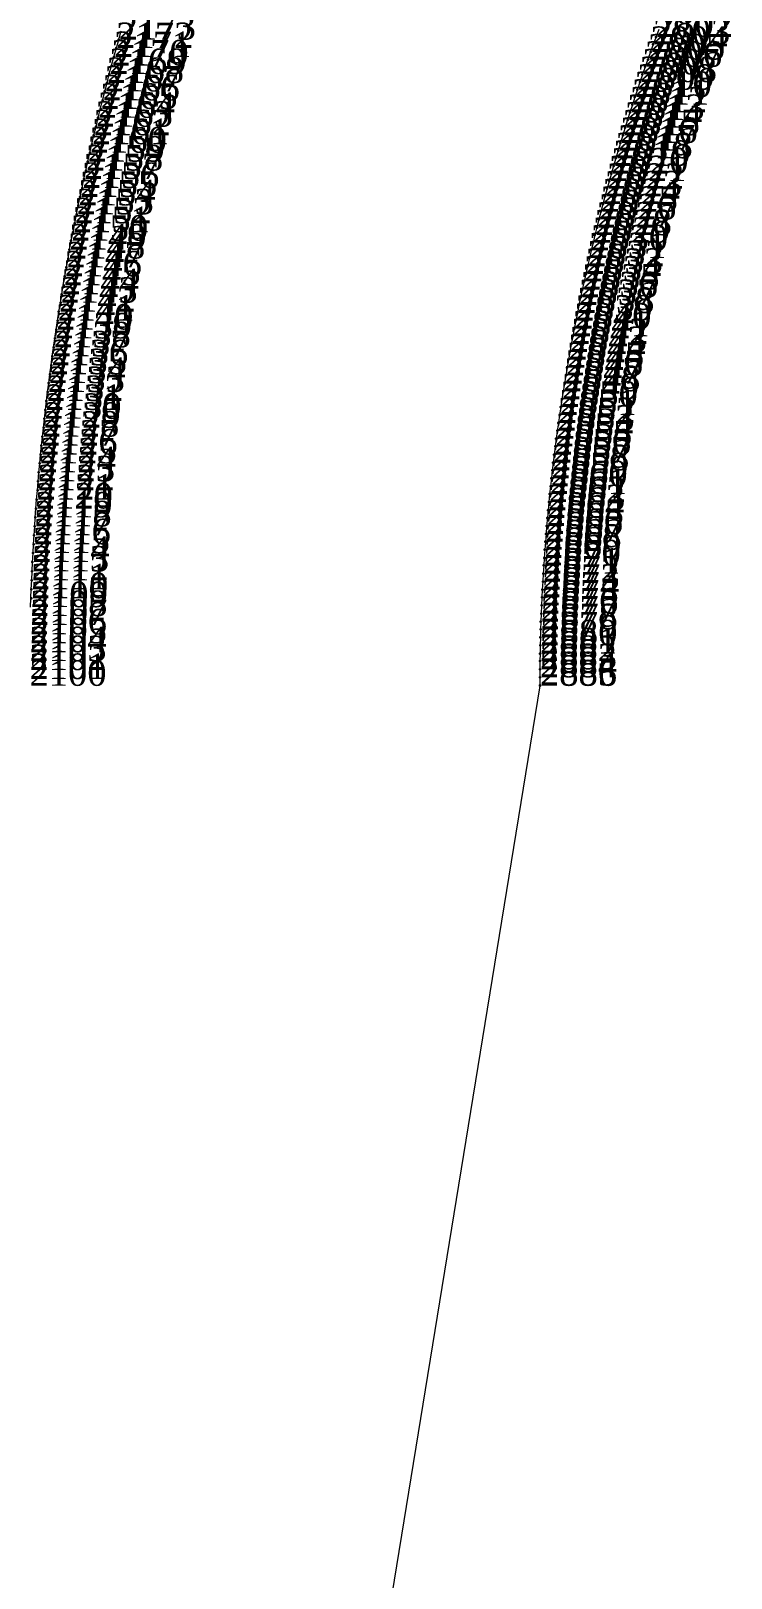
# Model space of a CAD drawing. Header units: metres. Extents: x 543554 to 549226, y 1840763 to 1844579.
# Drawn here: x 546886.99 to 546903.45, y 1842449.9 to 1842486.29 of the extents above; entities that cross this region are included whole.
import ezdxf

# ---------------------------------------------------------------- set-up
doc = ezdxf.new("R2010")
doc.units = ezdxf.units.M
doc.header["$MEASUREMENT"] = 0
for name, color, linetype, lineweight in [('Level 12', 7, 'Continuous', 0), ('Level 30', 7, 'Continuous', 0), ('Level 7', 7, 'Continuous', 0)]:
    doc.layers.add(name, color=color, linetype=linetype, lineweight=lineweight)
doc.styles.add('Style-Vntime', font='Vntime.shx')

# ---------------------------------------------------------------- blocks, each defined once
blk = doc.blocks.new('SHMIA_2099')
at = {"layer": 'Level 12', "color": 2, "linetype": 'Continuous', "lineweight": 0, "style": 'Style-Vntime'}
blk.add_text('2100', height=0.6, dxfattribs=at).set_placement((0, 0))
blk = doc.blocks.new('SHMIA_2100')
at = {"layer": 'Level 12', "color": 2, "linetype": 'Continuous', "lineweight": 0, "style": 'Style-Vntime'}
blk.add_text('2101', height=0.6, dxfattribs=at).set_placement((0, 0))
blk = doc.blocks.new('SHMIA_2101')
at = {"layer": 'Level 12', "color": 2, "linetype": 'Continuous', "lineweight": 0, "style": 'Style-Vntime'}
blk.add_text('2102', height=0.6, dxfattribs=at).set_placement((0, 0))
blk = doc.blocks.new('SHMIA_2102')
at = {"layer": 'Level 12', "color": 2, "linetype": 'Continuous', "lineweight": 0, "style": 'Style-Vntime'}
blk.add_text('2103', height=0.6, dxfattribs=at).set_placement((0, 0))
blk = doc.blocks.new('SHMIA_2103')
at = {"layer": 'Level 12', "color": 2, "linetype": 'Continuous', "lineweight": 0, "style": 'Style-Vntime'}
blk.add_text('2104', height=0.6, dxfattribs=at).set_placement((0, 0))
blk = doc.blocks.new('SHMIA_2104')
at = {"layer": 'Level 12', "color": 2, "linetype": 'Continuous', "lineweight": 0, "style": 'Style-Vntime'}
blk.add_text('2105', height=0.6, dxfattribs=at).set_placement((0, 0))
blk = doc.blocks.new('SHMIA_2105')
at = {"layer": 'Level 12', "color": 2, "linetype": 'Continuous', "lineweight": 0, "style": 'Style-Vntime'}
blk.add_text('2106', height=0.6, dxfattribs=at).set_placement((0, 0))
blk = doc.blocks.new('SHMIA_2106')
at = {"layer": 'Level 12', "color": 2, "linetype": 'Continuous', "lineweight": 0, "style": 'Style-Vntime'}
blk.add_text('2107', height=0.6, dxfattribs=at).set_placement((0, 0))
blk = doc.blocks.new('SHMIA_2107')
at = {"layer": 'Level 12', "color": 2, "linetype": 'Continuous', "lineweight": 0, "style": 'Style-Vntime'}
blk.add_text('2108', height=0.6, dxfattribs=at).set_placement((0, 0))
blk = doc.blocks.new('SHMIA_2108')
at = {"layer": 'Level 12', "color": 2, "linetype": 'Continuous', "lineweight": 0, "style": 'Style-Vntime'}
blk.add_text('2109', height=0.6, dxfattribs=at).set_placement((0, 0))
blk = doc.blocks.new('DDCT')
at = {"layer": 'Level 7', "color": 3, "linetype": 'Continuous', "lineweight": 30}
blk.add_point((0, 0), dxfattribs=at)
blk = doc.blocks.new('SHMIA_2109')
at = {"layer": 'Level 12', "color": 2, "linetype": 'Continuous', "lineweight": 0, "style": 'Style-Vntime'}
blk.add_text('2110', height=0.6, dxfattribs=at).set_placement((0, 0))
blk = doc.blocks.new('SHMIA_2110')
at = {"layer": 'Level 12', "color": 2, "linetype": 'Continuous', "lineweight": 0, "style": 'Style-Vntime'}
blk.add_text('2111', height=0.6, dxfattribs=at).set_placement((0, 0))
blk = doc.blocks.new('SHMIA_2111')
at = {"layer": 'Level 12', "color": 2, "linetype": 'Continuous', "lineweight": 0, "style": 'Style-Vntime'}
blk.add_text('2112', height=0.6, dxfattribs=at).set_placement((0, 0))
blk = doc.blocks.new('SHMIA_2112')
at = {"layer": 'Level 12', "color": 2, "linetype": 'Continuous', "lineweight": 0, "style": 'Style-Vntime'}
blk.add_text('2113', height=0.6, dxfattribs=at).set_placement((0, 0))
blk = doc.blocks.new('SHMIA_2113')
at = {"layer": 'Level 12', "color": 2, "linetype": 'Continuous', "lineweight": 0, "style": 'Style-Vntime'}
blk.add_text('2114', height=0.6, dxfattribs=at).set_placement((0, 0))
blk = doc.blocks.new('SHMIA_2114')
at = {"layer": 'Level 12', "color": 2, "linetype": 'Continuous', "lineweight": 0, "style": 'Style-Vntime'}
blk.add_text('2115', height=0.6, dxfattribs=at).set_placement((0, 0))
blk = doc.blocks.new('SHMIA_2115')
at = {"layer": 'Level 12', "color": 2, "linetype": 'Continuous', "lineweight": 0, "style": 'Style-Vntime'}
blk.add_text('2116', height=0.6, dxfattribs=at).set_placement((0, 0))
blk = doc.blocks.new('SHMIA_2116')
at = {"layer": 'Level 12', "color": 2, "linetype": 'Continuous', "lineweight": 0, "style": 'Style-Vntime'}
blk.add_text('2117', height=0.6, dxfattribs=at).set_placement((0, 0))
blk = doc.blocks.new('SHMIA_2117')
at = {"layer": 'Level 12', "color": 2, "linetype": 'Continuous', "lineweight": 0, "style": 'Style-Vntime'}
blk.add_text('2118', height=0.6, dxfattribs=at).set_placement((0, 0))
blk = doc.blocks.new('SHMIA_2118')
at = {"layer": 'Level 12', "color": 2, "linetype": 'Continuous', "lineweight": 0, "style": 'Style-Vntime'}
blk.add_text('2119', height=0.6, dxfattribs=at).set_placement((0, 0))
blk = doc.blocks.new('SHMIA_2119')
at = {"layer": 'Level 12', "color": 2, "linetype": 'Continuous', "lineweight": 0, "style": 'Style-Vntime'}
blk.add_text('2120', height=0.6, dxfattribs=at).set_placement((0, 0))
blk = doc.blocks.new('SHMIA_2120')
at = {"layer": 'Level 12', "color": 2, "linetype": 'Continuous', "lineweight": 0, "style": 'Style-Vntime'}
blk.add_text('2121', height=0.6, dxfattribs=at).set_placement((0, 0))
blk = doc.blocks.new('SHMIA_2121')
at = {"layer": 'Level 12', "color": 2, "linetype": 'Continuous', "lineweight": 0, "style": 'Style-Vntime'}
blk.add_text('2122', height=0.6, dxfattribs=at).set_placement((0, 0))
blk = doc.blocks.new('SHMIA_2122')
at = {"layer": 'Level 12', "color": 2, "linetype": 'Continuous', "lineweight": 0, "style": 'Style-Vntime'}
blk.add_text('2123', height=0.6, dxfattribs=at).set_placement((0, 0))
blk = doc.blocks.new('SHMIA_2123')
at = {"layer": 'Level 12', "color": 2, "linetype": 'Continuous', "lineweight": 0, "style": 'Style-Vntime'}
blk.add_text('2124', height=0.6, dxfattribs=at).set_placement((0, 0))
blk = doc.blocks.new('SHMIA_2124')
at = {"layer": 'Level 12', "color": 2, "linetype": 'Continuous', "lineweight": 0, "style": 'Style-Vntime'}
blk.add_text('2125', height=0.6, dxfattribs=at).set_placement((0, 0))
blk = doc.blocks.new('SHMIA_2125')
at = {"layer": 'Level 12', "color": 2, "linetype": 'Continuous', "lineweight": 0, "style": 'Style-Vntime'}
blk.add_text('2126', height=0.6, dxfattribs=at).set_placement((0, 0))
blk = doc.blocks.new('SHMIA_2126')
at = {"layer": 'Level 12', "color": 2, "linetype": 'Continuous', "lineweight": 0, "style": 'Style-Vntime'}
blk.add_text('2127', height=0.6, dxfattribs=at).set_placement((0, 0))
blk = doc.blocks.new('SHMIA_2127')
at = {"layer": 'Level 12', "color": 2, "linetype": 'Continuous', "lineweight": 0, "style": 'Style-Vntime'}
blk.add_text('2128', height=0.6, dxfattribs=at).set_placement((0, 0))
blk = doc.blocks.new('SHMIA_2128')
at = {"layer": 'Level 12', "color": 2, "linetype": 'Continuous', "lineweight": 0, "style": 'Style-Vntime'}
blk.add_text('2129', height=0.6, dxfattribs=at).set_placement((0, 0))
blk = doc.blocks.new('SHMIA_2129')
at = {"layer": 'Level 12', "color": 2, "linetype": 'Continuous', "lineweight": 0, "style": 'Style-Vntime'}
blk.add_text('2130', height=0.6, dxfattribs=at).set_placement((0, 0))
blk = doc.blocks.new('SHMIA_2130')
at = {"layer": 'Level 12', "color": 2, "linetype": 'Continuous', "lineweight": 0, "style": 'Style-Vntime'}
blk.add_text('2131', height=0.6, dxfattribs=at).set_placement((0, 0))
blk = doc.blocks.new('SHMIA_2131')
at = {"layer": 'Level 12', "color": 2, "linetype": 'Continuous', "lineweight": 0, "style": 'Style-Vntime'}
blk.add_text('2132', height=0.6, dxfattribs=at).set_placement((0, 0))
blk = doc.blocks.new('SHMIA_2132')
at = {"layer": 'Level 12', "color": 2, "linetype": 'Continuous', "lineweight": 0, "style": 'Style-Vntime'}
blk.add_text('2133', height=0.6, dxfattribs=at).set_placement((0, 0))
blk = doc.blocks.new('SHMIA_2133')
at = {"layer": 'Level 12', "color": 2, "linetype": 'Continuous', "lineweight": 0, "style": 'Style-Vntime'}
blk.add_text('2134', height=0.6, dxfattribs=at).set_placement((0, 0))
blk = doc.blocks.new('SHMIA_2134')
at = {"layer": 'Level 12', "color": 2, "linetype": 'Continuous', "lineweight": 0, "style": 'Style-Vntime'}
blk.add_text('2135', height=0.6, dxfattribs=at).set_placement((0, 0))
blk = doc.blocks.new('SHMIA_2135')
at = {"layer": 'Level 12', "color": 2, "linetype": 'Continuous', "lineweight": 0, "style": 'Style-Vntime'}
blk.add_text('2136', height=0.6, dxfattribs=at).set_placement((0, 0))
blk = doc.blocks.new('SHMIA_2136')
at = {"layer": 'Level 12', "color": 2, "linetype": 'Continuous', "lineweight": 0, "style": 'Style-Vntime'}
blk.add_text('2137', height=0.6, dxfattribs=at).set_placement((0, 0))
blk = doc.blocks.new('SHMIA_2137')
at = {"layer": 'Level 12', "color": 2, "linetype": 'Continuous', "lineweight": 0, "style": 'Style-Vntime'}
blk.add_text('2138', height=0.6, dxfattribs=at).set_placement((0, 0))
blk = doc.blocks.new('SHMIA_2138')
at = {"layer": 'Level 12', "color": 2, "linetype": 'Continuous', "lineweight": 0, "style": 'Style-Vntime'}
blk.add_text('2139', height=0.6, dxfattribs=at).set_placement((0, 0))
blk = doc.blocks.new('SHMIA_2139')
at = {"layer": 'Level 12', "color": 2, "linetype": 'Continuous', "lineweight": 0, "style": 'Style-Vntime'}
blk.add_text('2140', height=0.6, dxfattribs=at).set_placement((0, 0))
blk = doc.blocks.new('SHMIA_2140')
at = {"layer": 'Level 12', "color": 2, "linetype": 'Continuous', "lineweight": 0, "style": 'Style-Vntime'}
blk.add_text('2141', height=0.6, dxfattribs=at).set_placement((0, 0))
blk = doc.blocks.new('SHMIA_2141')
at = {"layer": 'Level 12', "color": 2, "linetype": 'Continuous', "lineweight": 0, "style": 'Style-Vntime'}
blk.add_text('2142', height=0.6, dxfattribs=at).set_placement((0, 0))
blk = doc.blocks.new('SHMIA_2142')
at = {"layer": 'Level 12', "color": 2, "linetype": 'Continuous', "lineweight": 0, "style": 'Style-Vntime'}
blk.add_text('2143', height=0.6, dxfattribs=at).set_placement((0, 0))
blk = doc.blocks.new('SHMIA_2143')
at = {"layer": 'Level 12', "color": 2, "linetype": 'Continuous', "lineweight": 0, "style": 'Style-Vntime'}
blk.add_text('2144', height=0.6, dxfattribs=at).set_placement((0, 0))
blk = doc.blocks.new('SHMIA_2144')
at = {"layer": 'Level 12', "color": 2, "linetype": 'Continuous', "lineweight": 0, "style": 'Style-Vntime'}
blk.add_text('2145', height=0.6, dxfattribs=at).set_placement((0, 0))
blk = doc.blocks.new('SHMIA_2145')
at = {"layer": 'Level 12', "color": 2, "linetype": 'Continuous', "lineweight": 0, "style": 'Style-Vntime'}
blk.add_text('2146', height=0.6, dxfattribs=at).set_placement((0, 0))
blk = doc.blocks.new('SHMIA_2146')
at = {"layer": 'Level 12', "color": 2, "linetype": 'Continuous', "lineweight": 0, "style": 'Style-Vntime'}
blk.add_text('2147', height=0.6, dxfattribs=at).set_placement((0, 0))
blk = doc.blocks.new('SHMIA_2147')
at = {"layer": 'Level 12', "color": 2, "linetype": 'Continuous', "lineweight": 0, "style": 'Style-Vntime'}
blk.add_text('2148', height=0.6, dxfattribs=at).set_placement((0, 0))
blk = doc.blocks.new('SHMIA_2148')
at = {"layer": 'Level 12', "color": 2, "linetype": 'Continuous', "lineweight": 0, "style": 'Style-Vntime'}
blk.add_text('2149', height=0.6, dxfattribs=at).set_placement((0, 0))
blk = doc.blocks.new('SHMIA_2149')
at = {"layer": 'Level 12', "color": 2, "linetype": 'Continuous', "lineweight": 0, "style": 'Style-Vntime'}
blk.add_text('2150', height=0.6, dxfattribs=at).set_placement((0, 0))
blk = doc.blocks.new('SHMIA_2150')
at = {"layer": 'Level 12', "color": 2, "linetype": 'Continuous', "lineweight": 0, "style": 'Style-Vntime'}
blk.add_text('2151', height=0.6, dxfattribs=at).set_placement((0, 0))
blk = doc.blocks.new('SHMIA_2151')
at = {"layer": 'Level 12', "color": 2, "linetype": 'Continuous', "lineweight": 0, "style": 'Style-Vntime'}
blk.add_text('2152', height=0.6, dxfattribs=at).set_placement((0, 0))
blk = doc.blocks.new('SHMIA_2152')
at = {"layer": 'Level 12', "color": 2, "linetype": 'Continuous', "lineweight": 0, "style": 'Style-Vntime'}
blk.add_text('2153', height=0.6, dxfattribs=at).set_placement((0, 0))
blk = doc.blocks.new('SHMIA_2153')
at = {"layer": 'Level 12', "color": 2, "linetype": 'Continuous', "lineweight": 0, "style": 'Style-Vntime'}
blk.add_text('2154', height=0.6, dxfattribs=at).set_placement((0, 0))
blk = doc.blocks.new('SHMIA_2154')
at = {"layer": 'Level 12', "color": 2, "linetype": 'Continuous', "lineweight": 0, "style": 'Style-Vntime'}
blk.add_text('2155', height=0.6, dxfattribs=at).set_placement((0, 0))
blk = doc.blocks.new('SHMIA_2155')
at = {"layer": 'Level 12', "color": 2, "linetype": 'Continuous', "lineweight": 0, "style": 'Style-Vntime'}
blk.add_text('2156', height=0.6, dxfattribs=at).set_placement((0, 0))
blk = doc.blocks.new('SHMIA_2156')
at = {"layer": 'Level 12', "color": 2, "linetype": 'Continuous', "lineweight": 0, "style": 'Style-Vntime'}
blk.add_text('2157', height=0.6, dxfattribs=at).set_placement((0, 0))
blk = doc.blocks.new('SHMIA_2157')
at = {"layer": 'Level 12', "color": 2, "linetype": 'Continuous', "lineweight": 0, "style": 'Style-Vntime'}
blk.add_text('2158', height=0.6, dxfattribs=at).set_placement((0, 0))
blk = doc.blocks.new('SHMIA_2158')
at = {"layer": 'Level 12', "color": 2, "linetype": 'Continuous', "lineweight": 0, "style": 'Style-Vntime'}
blk.add_text('2159', height=0.6, dxfattribs=at).set_placement((0, 0))
blk = doc.blocks.new('SHMIA_2159')
at = {"layer": 'Level 12', "color": 2, "linetype": 'Continuous', "lineweight": 0, "style": 'Style-Vntime'}
blk.add_text('2160', height=0.6, dxfattribs=at).set_placement((0, 0))
blk = doc.blocks.new('SHMIA_2160')
at = {"layer": 'Level 12', "color": 2, "linetype": 'Continuous', "lineweight": 0, "style": 'Style-Vntime'}
blk.add_text('2161', height=0.6, dxfattribs=at).set_placement((0, 0))
blk = doc.blocks.new('SHMIA_2161')
at = {"layer": 'Level 12', "color": 2, "linetype": 'Continuous', "lineweight": 0, "style": 'Style-Vntime'}
blk.add_text('2162', height=0.6, dxfattribs=at).set_placement((0, 0))
blk = doc.blocks.new('SHMIA_2162')
at = {"layer": 'Level 12', "color": 2, "linetype": 'Continuous', "lineweight": 0, "style": 'Style-Vntime'}
blk.add_text('2163', height=0.6, dxfattribs=at).set_placement((0, 0))
blk = doc.blocks.new('SHMIA_2163')
at = {"layer": 'Level 12', "color": 2, "linetype": 'Continuous', "lineweight": 0, "style": 'Style-Vntime'}
blk.add_text('2164', height=0.6, dxfattribs=at).set_placement((0, 0))
blk = doc.blocks.new('SHMIA_2164')
at = {"layer": 'Level 12', "color": 2, "linetype": 'Continuous', "lineweight": 0, "style": 'Style-Vntime'}
blk.add_text('2165', height=0.6, dxfattribs=at).set_placement((0, 0))
blk = doc.blocks.new('SHMIA_2165')
at = {"layer": 'Level 12', "color": 2, "linetype": 'Continuous', "lineweight": 0, "style": 'Style-Vntime'}
blk.add_text('2166', height=0.6, dxfattribs=at).set_placement((0, 0))
blk = doc.blocks.new('SHMIA_2166')
at = {"layer": 'Level 12', "color": 2, "linetype": 'Continuous', "lineweight": 0, "style": 'Style-Vntime'}
blk.add_text('2167', height=0.6, dxfattribs=at).set_placement((0, 0))
blk = doc.blocks.new('SHMIA_2167')
at = {"layer": 'Level 12', "color": 2, "linetype": 'Continuous', "lineweight": 0, "style": 'Style-Vntime'}
blk.add_text('2168', height=0.6, dxfattribs=at).set_placement((0, 0))
blk = doc.blocks.new('SHMIA_2168')
at = {"layer": 'Level 12', "color": 2, "linetype": 'Continuous', "lineweight": 0, "style": 'Style-Vntime'}
blk.add_text('2169', height=0.6, dxfattribs=at).set_placement((0, 0))
blk = doc.blocks.new('SHMIA_2169')
at = {"layer": 'Level 12', "color": 2, "linetype": 'Continuous', "lineweight": 0, "style": 'Style-Vntime'}
blk.add_text('2170', height=0.6, dxfattribs=at).set_placement((0, 0))
blk = doc.blocks.new('SHMIA_2170')
at = {"layer": 'Level 12', "color": 2, "linetype": 'Continuous', "lineweight": 0, "style": 'Style-Vntime'}
blk.add_text('2171', height=0.6, dxfattribs=at).set_placement((0, 0))
blk = doc.blocks.new('SHMIA_2171')
at = {"layer": 'Level 12', "color": 2, "linetype": 'Continuous', "lineweight": 0, "style": 'Style-Vntime'}
blk.add_text('2172', height=0.6, dxfattribs=at).set_placement((0, 0))
blk = doc.blocks.new('SHMIA_2172')
at = {"layer": 'Level 12', "color": 2, "linetype": 'Continuous', "lineweight": 0, "style": 'Style-Vntime'}
blk.add_text('2173', height=0.6, dxfattribs=at).set_placement((0, 0))
blk = doc.blocks.new('SHMIA_2801')
at = {"layer": 'Level 12', "color": 2, "linetype": 'Continuous', "lineweight": 0, "style": 'Style-Vntime'}
blk.add_text('2802', height=0.6, dxfattribs=at).set_placement((0, 0))
blk = doc.blocks.new('SHMIA_2802')
at = {"layer": 'Level 12', "color": 2, "linetype": 'Continuous', "lineweight": 0, "style": 'Style-Vntime'}
blk.add_text('2803', height=0.6, dxfattribs=at).set_placement((0, 0))
blk = doc.blocks.new('SHMIA_2803')
at = {"layer": 'Level 12', "color": 2, "linetype": 'Continuous', "lineweight": 0, "style": 'Style-Vntime'}
blk.add_text('2804', height=0.6, dxfattribs=at).set_placement((0, 0))
blk = doc.blocks.new('SHMIA_2804')
at = {"layer": 'Level 12', "color": 2, "linetype": 'Continuous', "lineweight": 0, "style": 'Style-Vntime'}
blk.add_text('2805', height=0.6, dxfattribs=at).set_placement((0, 0))
blk = doc.blocks.new('SHMIA_2805')
at = {"layer": 'Level 12', "color": 2, "linetype": 'Continuous', "lineweight": 0, "style": 'Style-Vntime'}
blk.add_text('2806', height=0.6, dxfattribs=at).set_placement((0, 0))
blk = doc.blocks.new('SHMIA_2806')
at = {"layer": 'Level 12', "color": 2, "linetype": 'Continuous', "lineweight": 0, "style": 'Style-Vntime'}
blk.add_text('2807', height=0.6, dxfattribs=at).set_placement((0, 0))
blk = doc.blocks.new('SHMIA_2807')
at = {"layer": 'Level 12', "color": 2, "linetype": 'Continuous', "lineweight": 0, "style": 'Style-Vntime'}
blk.add_text('2808', height=0.6, dxfattribs=at).set_placement((0, 0))
blk = doc.blocks.new('SHMIA_2808')
at = {"layer": 'Level 12', "color": 2, "linetype": 'Continuous', "lineweight": 0, "style": 'Style-Vntime'}
blk.add_text('2809', height=0.6, dxfattribs=at).set_placement((0, 0))
blk = doc.blocks.new('SHMIA_2809')
at = {"layer": 'Level 12', "color": 2, "linetype": 'Continuous', "lineweight": 0, "style": 'Style-Vntime'}
blk.add_text('2810', height=0.6, dxfattribs=at).set_placement((0, 0))
blk = doc.blocks.new('SHMIA_2810')
at = {"layer": 'Level 12', "color": 2, "linetype": 'Continuous', "lineweight": 0, "style": 'Style-Vntime'}
blk.add_text('2811', height=0.6, dxfattribs=at).set_placement((0, 0))
blk = doc.blocks.new('SHMIA_2811')
at = {"layer": 'Level 12', "color": 2, "linetype": 'Continuous', "lineweight": 0, "style": 'Style-Vntime'}
blk.add_text('2812', height=0.6, dxfattribs=at).set_placement((0, 0))
blk = doc.blocks.new('SHMIA_2812')
at = {"layer": 'Level 12', "color": 2, "linetype": 'Continuous', "lineweight": 0, "style": 'Style-Vntime'}
blk.add_text('2813', height=0.6, dxfattribs=at).set_placement((0, 0))
blk = doc.blocks.new('SHMIA_2813')
at = {"layer": 'Level 12', "color": 2, "linetype": 'Continuous', "lineweight": 0, "style": 'Style-Vntime'}
blk.add_text('2814', height=0.6, dxfattribs=at).set_placement((0, 0))
blk = doc.blocks.new('SHMIA_2814')
at = {"layer": 'Level 12', "color": 2, "linetype": 'Continuous', "lineweight": 0, "style": 'Style-Vntime'}
blk.add_text('2815', height=0.6, dxfattribs=at).set_placement((0, 0))
blk = doc.blocks.new('SHMIA_2815')
at = {"layer": 'Level 12', "color": 2, "linetype": 'Continuous', "lineweight": 0, "style": 'Style-Vntime'}
blk.add_text('2816', height=0.6, dxfattribs=at).set_placement((0, 0))
blk = doc.blocks.new('SHMIA_2816')
at = {"layer": 'Level 12', "color": 2, "linetype": 'Continuous', "lineweight": 0, "style": 'Style-Vntime'}
blk.add_text('2817', height=0.6, dxfattribs=at).set_placement((0, 0))
blk = doc.blocks.new('SHMIA_2817')
at = {"layer": 'Level 12', "color": 2, "linetype": 'Continuous', "lineweight": 0, "style": 'Style-Vntime'}
blk.add_text('2818', height=0.6, dxfattribs=at).set_placement((0, 0))
blk = doc.blocks.new('SHMIA_2818')
at = {"layer": 'Level 12', "color": 2, "linetype": 'Continuous', "lineweight": 0, "style": 'Style-Vntime'}
blk.add_text('2819', height=0.6, dxfattribs=at).set_placement((0, 0))
blk = doc.blocks.new('SHMIA_2819')
at = {"layer": 'Level 12', "color": 2, "linetype": 'Continuous', "lineweight": 0, "style": 'Style-Vntime'}
blk.add_text('2820', height=0.6, dxfattribs=at).set_placement((0, 0))
blk = doc.blocks.new('SHMIA_2820')
at = {"layer": 'Level 12', "color": 2, "linetype": 'Continuous', "lineweight": 0, "style": 'Style-Vntime'}
blk.add_text('2821', height=0.6, dxfattribs=at).set_placement((0, 0))
blk = doc.blocks.new('SHMIA_2821')
at = {"layer": 'Level 12', "color": 2, "linetype": 'Continuous', "lineweight": 0, "style": 'Style-Vntime'}
blk.add_text('2822', height=0.6, dxfattribs=at).set_placement((0, 0))
blk = doc.blocks.new('SHMIA_2822')
at = {"layer": 'Level 12', "color": 2, "linetype": 'Continuous', "lineweight": 0, "style": 'Style-Vntime'}
blk.add_text('2823', height=0.6, dxfattribs=at).set_placement((0, 0))
blk = doc.blocks.new('SHMIA_2823')
at = {"layer": 'Level 12', "color": 2, "linetype": 'Continuous', "lineweight": 0, "style": 'Style-Vntime'}
blk.add_text('2824', height=0.6, dxfattribs=at).set_placement((0, 0))
blk = doc.blocks.new('SHMIA_2824')
at = {"layer": 'Level 12', "color": 2, "linetype": 'Continuous', "lineweight": 0, "style": 'Style-Vntime'}
blk.add_text('2825', height=0.6, dxfattribs=at).set_placement((0, 0))
blk = doc.blocks.new('SHMIA_2825')
at = {"layer": 'Level 12', "color": 2, "linetype": 'Continuous', "lineweight": 0, "style": 'Style-Vntime'}
blk.add_text('2826', height=0.6, dxfattribs=at).set_placement((0, 0))
blk = doc.blocks.new('SHMIA_2826')
at = {"layer": 'Level 12', "color": 2, "linetype": 'Continuous', "lineweight": 0, "style": 'Style-Vntime'}
blk.add_text('2827', height=0.6, dxfattribs=at).set_placement((0, 0))
blk = doc.blocks.new('SHMIA_2827')
at = {"layer": 'Level 12', "color": 2, "linetype": 'Continuous', "lineweight": 0, "style": 'Style-Vntime'}
blk.add_text('2828', height=0.6, dxfattribs=at).set_placement((0, 0))
blk = doc.blocks.new('SHMIA_2828')
at = {"layer": 'Level 12', "color": 2, "linetype": 'Continuous', "lineweight": 0, "style": 'Style-Vntime'}
blk.add_text('2829', height=0.6, dxfattribs=at).set_placement((0, 0))
blk = doc.blocks.new('SHMIA_2829')
at = {"layer": 'Level 12', "color": 2, "linetype": 'Continuous', "lineweight": 0, "style": 'Style-Vntime'}
blk.add_text('2830', height=0.6, dxfattribs=at).set_placement((0, 0))
blk = doc.blocks.new('SHMIA_2830')
at = {"layer": 'Level 12', "color": 2, "linetype": 'Continuous', "lineweight": 0, "style": 'Style-Vntime'}
blk.add_text('2831', height=0.6, dxfattribs=at).set_placement((0, 0))
blk = doc.blocks.new('SHMIA_2831')
at = {"layer": 'Level 12', "color": 2, "linetype": 'Continuous', "lineweight": 0, "style": 'Style-Vntime'}
blk.add_text('2832', height=0.6, dxfattribs=at).set_placement((0, 0))
blk = doc.blocks.new('SHMIA_2832')
at = {"layer": 'Level 12', "color": 2, "linetype": 'Continuous', "lineweight": 0, "style": 'Style-Vntime'}
blk.add_text('2833', height=0.6, dxfattribs=at).set_placement((0, 0))
blk = doc.blocks.new('SHMIA_2833')
at = {"layer": 'Level 12', "color": 2, "linetype": 'Continuous', "lineweight": 0, "style": 'Style-Vntime'}
blk.add_text('2834', height=0.6, dxfattribs=at).set_placement((0, 0))
blk = doc.blocks.new('SHMIA_2834')
at = {"layer": 'Level 12', "color": 2, "linetype": 'Continuous', "lineweight": 0, "style": 'Style-Vntime'}
blk.add_text('2835', height=0.6, dxfattribs=at).set_placement((0, 0))
blk = doc.blocks.new('SHMIA_2835')
at = {"layer": 'Level 12', "color": 2, "linetype": 'Continuous', "lineweight": 0, "style": 'Style-Vntime'}
blk.add_text('2836', height=0.6, dxfattribs=at).set_placement((0, 0))
blk = doc.blocks.new('SHMIA_2836')
at = {"layer": 'Level 12', "color": 2, "linetype": 'Continuous', "lineweight": 0, "style": 'Style-Vntime'}
blk.add_text('2837', height=0.6, dxfattribs=at).set_placement((0, 0))
blk = doc.blocks.new('SHMIA_2837')
at = {"layer": 'Level 12', "color": 2, "linetype": 'Continuous', "lineweight": 0, "style": 'Style-Vntime'}
blk.add_text('2838', height=0.6, dxfattribs=at).set_placement((0, 0))
blk = doc.blocks.new('SHMIA_2838')
at = {"layer": 'Level 12', "color": 2, "linetype": 'Continuous', "lineweight": 0, "style": 'Style-Vntime'}
blk.add_text('2839', height=0.6, dxfattribs=at).set_placement((0, 0))
blk = doc.blocks.new('SHMIA_2839')
at = {"layer": 'Level 12', "color": 2, "linetype": 'Continuous', "lineweight": 0, "style": 'Style-Vntime'}
blk.add_text('2840', height=0.6, dxfattribs=at).set_placement((0, 0))
blk = doc.blocks.new('SHMIA_2840')
at = {"layer": 'Level 12', "color": 2, "linetype": 'Continuous', "lineweight": 0, "style": 'Style-Vntime'}
blk.add_text('2841', height=0.6, dxfattribs=at).set_placement((0, 0))
blk = doc.blocks.new('SHMIA_2841')
at = {"layer": 'Level 12', "color": 2, "linetype": 'Continuous', "lineweight": 0, "style": 'Style-Vntime'}
blk.add_text('2842', height=0.6, dxfattribs=at).set_placement((0, 0))
blk = doc.blocks.new('SHMIA_2842')
at = {"layer": 'Level 12', "color": 2, "linetype": 'Continuous', "lineweight": 0, "style": 'Style-Vntime'}
blk.add_text('2843', height=0.6, dxfattribs=at).set_placement((0, 0))
blk = doc.blocks.new('SHMIA_2843')
at = {"layer": 'Level 12', "color": 2, "linetype": 'Continuous', "lineweight": 0, "style": 'Style-Vntime'}
blk.add_text('2844', height=0.6, dxfattribs=at).set_placement((0, 0))
blk = doc.blocks.new('SHMIA_2844')
at = {"layer": 'Level 12', "color": 2, "linetype": 'Continuous', "lineweight": 0, "style": 'Style-Vntime'}
blk.add_text('2845', height=0.6, dxfattribs=at).set_placement((0, 0))
blk = doc.blocks.new('SHMIA_2845')
at = {"layer": 'Level 12', "color": 2, "linetype": 'Continuous', "lineweight": 0, "style": 'Style-Vntime'}
blk.add_text('2846', height=0.6, dxfattribs=at).set_placement((0, 0))
blk = doc.blocks.new('SHMIA_2846')
at = {"layer": 'Level 12', "color": 2, "linetype": 'Continuous', "lineweight": 0, "style": 'Style-Vntime'}
blk.add_text('2847', height=0.6, dxfattribs=at).set_placement((0, 0))
blk = doc.blocks.new('SHMIA_2847')
at = {"layer": 'Level 12', "color": 2, "linetype": 'Continuous', "lineweight": 0, "style": 'Style-Vntime'}
blk.add_text('2848', height=0.6, dxfattribs=at).set_placement((0, 0))
blk = doc.blocks.new('SHMIA_2848')
at = {"layer": 'Level 12', "color": 2, "linetype": 'Continuous', "lineweight": 0, "style": 'Style-Vntime'}
blk.add_text('2849', height=0.6, dxfattribs=at).set_placement((0, 0))
blk = doc.blocks.new('SHMIA_2849')
at = {"layer": 'Level 12', "color": 2, "linetype": 'Continuous', "lineweight": 0, "style": 'Style-Vntime'}
blk.add_text('2850', height=0.6, dxfattribs=at).set_placement((0, 0))
blk = doc.blocks.new('SHMIA_2850')
at = {"layer": 'Level 12', "color": 2, "linetype": 'Continuous', "lineweight": 0, "style": 'Style-Vntime'}
blk.add_text('2851', height=0.6, dxfattribs=at).set_placement((0, 0))
blk = doc.blocks.new('SHMIA_2851')
at = {"layer": 'Level 12', "color": 2, "linetype": 'Continuous', "lineweight": 0, "style": 'Style-Vntime'}
blk.add_text('2852', height=0.6, dxfattribs=at).set_placement((0, 0))
blk = doc.blocks.new('SHMIA_2852')
at = {"layer": 'Level 12', "color": 2, "linetype": 'Continuous', "lineweight": 0, "style": 'Style-Vntime'}
blk.add_text('2853', height=0.6, dxfattribs=at).set_placement((0, 0))
blk = doc.blocks.new('SHMIA_2853')
at = {"layer": 'Level 12', "color": 2, "linetype": 'Continuous', "lineweight": 0, "style": 'Style-Vntime'}
blk.add_text('2854', height=0.6, dxfattribs=at).set_placement((0, 0))
blk = doc.blocks.new('SHMIA_2854')
at = {"layer": 'Level 12', "color": 2, "linetype": 'Continuous', "lineweight": 0, "style": 'Style-Vntime'}
blk.add_text('2855', height=0.6, dxfattribs=at).set_placement((0, 0))
blk = doc.blocks.new('SHMIA_2855')
at = {"layer": 'Level 12', "color": 2, "linetype": 'Continuous', "lineweight": 0, "style": 'Style-Vntime'}
blk.add_text('2856', height=0.6, dxfattribs=at).set_placement((0, 0))
blk = doc.blocks.new('SHMIA_2856')
at = {"layer": 'Level 12', "color": 2, "linetype": 'Continuous', "lineweight": 0, "style": 'Style-Vntime'}
blk.add_text('2857', height=0.6, dxfattribs=at).set_placement((0, 0))
blk = doc.blocks.new('SHMIA_2857')
at = {"layer": 'Level 12', "color": 2, "linetype": 'Continuous', "lineweight": 0, "style": 'Style-Vntime'}
blk.add_text('2858', height=0.6, dxfattribs=at).set_placement((0, 0))
blk = doc.blocks.new('SHMIA_2858')
at = {"layer": 'Level 12', "color": 2, "linetype": 'Continuous', "lineweight": 0, "style": 'Style-Vntime'}
blk.add_text('2859', height=0.6, dxfattribs=at).set_placement((0, 0))
blk = doc.blocks.new('SHMIA_2859')
at = {"layer": 'Level 12', "color": 2, "linetype": 'Continuous', "lineweight": 0, "style": 'Style-Vntime'}
blk.add_text('2860', height=0.6, dxfattribs=at).set_placement((0, 0))
blk = doc.blocks.new('SHMIA_2860')
at = {"layer": 'Level 12', "color": 2, "linetype": 'Continuous', "lineweight": 0, "style": 'Style-Vntime'}
blk.add_text('2861', height=0.6, dxfattribs=at).set_placement((0, 0))
blk = doc.blocks.new('SHMIA_2861')
at = {"layer": 'Level 12', "color": 2, "linetype": 'Continuous', "lineweight": 0, "style": 'Style-Vntime'}
blk.add_text('2862', height=0.6, dxfattribs=at).set_placement((0, 0))
blk = doc.blocks.new('SHMIA_2862')
at = {"layer": 'Level 12', "color": 2, "linetype": 'Continuous', "lineweight": 0, "style": 'Style-Vntime'}
blk.add_text('2863', height=0.6, dxfattribs=at).set_placement((0, 0))
blk = doc.blocks.new('SHMIA_2863')
at = {"layer": 'Level 12', "color": 2, "linetype": 'Continuous', "lineweight": 0, "style": 'Style-Vntime'}
blk.add_text('2864', height=0.6, dxfattribs=at).set_placement((0, 0))
blk = doc.blocks.new('SHMIA_2864')
at = {"layer": 'Level 12', "color": 2, "linetype": 'Continuous', "lineweight": 0, "style": 'Style-Vntime'}
blk.add_text('2865', height=0.6, dxfattribs=at).set_placement((0, 0))
blk = doc.blocks.new('SHMIA_2865')
at = {"layer": 'Level 12', "color": 2, "linetype": 'Continuous', "lineweight": 0, "style": 'Style-Vntime'}
blk.add_text('2866', height=0.6, dxfattribs=at).set_placement((0, 0))
blk = doc.blocks.new('SHMIA_2866')
at = {"layer": 'Level 12', "color": 2, "linetype": 'Continuous', "lineweight": 0, "style": 'Style-Vntime'}
blk.add_text('2867', height=0.6, dxfattribs=at).set_placement((0, 0))
blk = doc.blocks.new('SHMIA_2867')
at = {"layer": 'Level 12', "color": 2, "linetype": 'Continuous', "lineweight": 0, "style": 'Style-Vntime'}
blk.add_text('2868', height=0.6, dxfattribs=at).set_placement((0, 0))
blk = doc.blocks.new('SHMIA_2868')
at = {"layer": 'Level 12', "color": 2, "linetype": 'Continuous', "lineweight": 0, "style": 'Style-Vntime'}
blk.add_text('2869', height=0.6, dxfattribs=at).set_placement((0, 0))
blk = doc.blocks.new('SHMIA_2869')
at = {"layer": 'Level 12', "color": 2, "linetype": 'Continuous', "lineweight": 0, "style": 'Style-Vntime'}
blk.add_text('2870', height=0.6, dxfattribs=at).set_placement((0, 0))
blk = doc.blocks.new('SHMIA_2870')
at = {"layer": 'Level 12', "color": 2, "linetype": 'Continuous', "lineweight": 0, "style": 'Style-Vntime'}
blk.add_text('2871', height=0.6, dxfattribs=at).set_placement((0, 0))
blk = doc.blocks.new('SHMIA_2871')
at = {"layer": 'Level 12', "color": 2, "linetype": 'Continuous', "lineweight": 0, "style": 'Style-Vntime'}
blk.add_text('2872', height=0.6, dxfattribs=at).set_placement((0, 0))
blk = doc.blocks.new('SHMIA_2872')
at = {"layer": 'Level 12', "color": 2, "linetype": 'Continuous', "lineweight": 0, "style": 'Style-Vntime'}
blk.add_text('2873', height=0.6, dxfattribs=at).set_placement((0, 0))
blk = doc.blocks.new('SHMIA_2873')
at = {"layer": 'Level 12', "color": 2, "linetype": 'Continuous', "lineweight": 0, "style": 'Style-Vntime'}
blk.add_text('2874', height=0.6, dxfattribs=at).set_placement((0, 0))
blk = doc.blocks.new('SHMIA_2874')
at = {"layer": 'Level 12', "color": 2, "linetype": 'Continuous', "lineweight": 0, "style": 'Style-Vntime'}
blk.add_text('2875', height=0.6, dxfattribs=at).set_placement((0, 0))
blk = doc.blocks.new('SHMIA_2875')
at = {"layer": 'Level 12', "color": 2, "linetype": 'Continuous', "lineweight": 0, "style": 'Style-Vntime'}
blk.add_text('2876', height=0.6, dxfattribs=at).set_placement((0, 0))
blk = doc.blocks.new('SHMIA_2876')
at = {"layer": 'Level 12', "color": 2, "linetype": 'Continuous', "lineweight": 0, "style": 'Style-Vntime'}
blk.add_text('2877', height=0.6, dxfattribs=at).set_placement((0, 0))
blk = doc.blocks.new('SHMIA_2877')
at = {"layer": 'Level 12', "color": 2, "linetype": 'Continuous', "lineweight": 0, "style": 'Style-Vntime'}
blk.add_text('2878', height=0.6, dxfattribs=at).set_placement((0, 0))
blk = doc.blocks.new('SHMIA_2878')
at = {"layer": 'Level 12', "color": 2, "linetype": 'Continuous', "lineweight": 0, "style": 'Style-Vntime'}
blk.add_text('2879', height=0.6, dxfattribs=at).set_placement((0, 0))
blk = doc.blocks.new('SHMIA_2879')
at = {"layer": 'Level 12', "color": 2, "linetype": 'Continuous', "lineweight": 0, "style": 'Style-Vntime'}
blk.add_text('2880', height=0.6, dxfattribs=at).set_placement((0, 0))
blk = doc.blocks.new('SHMIA_2880')
at = {"layer": 'Level 12', "color": 2, "linetype": 'Continuous', "lineweight": 0, "style": 'Style-Vntime'}
blk.add_text('2881', height=0.6, dxfattribs=at).set_placement((0, 0))
blk = doc.blocks.new('SHMIA_2881')
at = {"layer": 'Level 12', "color": 2, "linetype": 'Continuous', "lineweight": 0, "style": 'Style-Vntime'}
blk.add_text('2882', height=0.6, dxfattribs=at).set_placement((0, 0))
blk = doc.blocks.new('SHMIA_2882')
at = {"layer": 'Level 12', "color": 2, "linetype": 'Continuous', "lineweight": 0, "style": 'Style-Vntime'}
blk.add_text('2883', height=0.6, dxfattribs=at).set_placement((0, 0))
blk = doc.blocks.new('SHMIA_2883')
at = {"layer": 'Level 12', "color": 2, "linetype": 'Continuous', "lineweight": 0, "style": 'Style-Vntime'}
blk.add_text('2884', height=0.6, dxfattribs=at).set_placement((0, 0))
blk = doc.blocks.new('SHMIA_2884')
at = {"layer": 'Level 12', "color": 2, "linetype": 'Continuous', "lineweight": 0, "style": 'Style-Vntime'}
blk.add_text('2885', height=0.6, dxfattribs=at).set_placement((0, 0))
blk = doc.blocks.new('SHMIA_2885')
at = {"layer": 'Level 12', "color": 2, "linetype": 'Continuous', "lineweight": 0, "style": 'Style-Vntime'}
blk.add_text('2886', height=0.6, dxfattribs=at).set_placement((0, 0))

msp = doc.modelspace()

# ---------------------------------------------------------------- linework, layer by layer
at = {"layer": 'Level 30', "color": 2, "linetype": 'Continuous', "lineweight": 0, "flags": 128}
for points in [[(546886.9876, 1842472.7386), (546886.995, 1842472.9501), (546887.0032, 1842473.1616), (546887.0122, 1842473.3731), (546887.022, 1842473.5845), (546887.0326, 1842473.7959), (546887.044, 1842474.0073), (546887.0562, 1842474.2186), (546887.0691, 1842474.4298), (546887.0829, 1842474.641), (546887.0975, 1842474.8522), (546887.1129, 1842475.0633), (546887.129, 1842475.2743), (546887.146, 1842475.4853), (546887.1638, 1842475.6962), (546887.1824, 1842475.9071), (546887.2017, 1842476.1179), (546887.2219, 1842476.3286), (546887.2428, 1842476.5392), (546887.2646, 1842476.7497), (546887.2871, 1842476.9602), (546887.3105, 1842477.1705), (546887.3346, 1842477.3808), (546887.3595, 1842477.591), (546887.3853, 1842477.8011), (546887.4118, 1842478.0111), (546887.4391, 1842478.221), (546887.4672, 1842478.4308), (546887.4961, 1842478.6404), (546887.5258, 1842478.85), (546887.5563, 1842479.0595), (546887.5876, 1842479.2688), (546887.6196, 1842479.478), (546887.6525, 1842479.6871), (546887.6861, 1842479.8961), (546887.7206, 1842480.1049), (546887.7558, 1842480.3136), (546887.7918, 1842480.5222), (546887.8286, 1842480.7306), (546887.8662, 1842480.9389), (546887.9046, 1842481.1471), (546887.9437, 1842481.3551), (546887.9837, 1842481.5629), (546888.0244, 1842481.7706), (546888.0659, 1842481.9782), (546888.1083, 1842482.1856), (546888.1513, 1842482.3928), (546888.1952, 1842482.5999), (546888.2399, 1842482.8068), (546888.2853, 1842483.0135), (546888.3315, 1842483.22), (546888.3785, 1842483.4264), (546888.4263, 1842483.6326), (546888.4748, 1842483.8386), (546888.5242, 1842484.0445), (546888.5743, 1842484.2501), (546888.6252, 1842484.4556), (546888.6768, 1842484.6608), (546888.7293, 1842484.8659), (546888.7825, 1842485.0707), (546888.8365, 1842485.2754), (546888.8912, 1842485.4799), (546888.9468, 1842485.6841), (546889.0031, 1842485.8881), (546889.0601, 1842486.092), (546889.118, 1842486.2956)], [(546901.7544, 1842486.3275), (546901.6889, 1842486.1517), (546901.6242, 1842485.9756), (546901.5603, 1842485.7992), (546901.4971, 1842485.6225), (546901.4346, 1842485.4456), (546901.3729, 1842485.2684), (546901.312, 1842485.091), (546901.2518, 1842484.9133), (546901.1924, 1842484.7353), (546901.1337, 1842484.5571), (546901.0758, 1842484.3786), (546901.0187, 1842484.1999), (546900.9623, 1842484.021), (546900.9067, 1842483.8418), (546900.8519, 1842483.6624), (546900.7978, 1842483.4827), (546900.7445, 1842483.3029), (546900.6919, 1842483.1227), (546900.6401, 1842482.9424), (546900.5891, 1842482.7619), (546900.5389, 1842482.5811), (546900.4894, 1842482.4001), (546900.4407, 1842482.2189), (546900.3928, 1842482.0375), (546900.3457, 1842481.8559), (546900.2993, 1842481.6742), (546900.2537, 1842481.4922), (546900.2089, 1842481.31), (546900.1648, 1842481.1276), (546900.1216, 1842480.945), (546900.0791, 1842480.7623), (546900.0374, 1842480.5794), (546899.9964, 1842480.3963), (546899.9563, 1842480.213), (546899.9169, 1842480.0296), (546899.8783, 1842479.846), (546899.8405, 1842479.6622), (546899.8035, 1842479.4783), (546899.7673, 1842479.2942), (546899.7318, 1842479.1099), (546899.6972, 1842478.9256), (546899.6633, 1842478.741), (546899.6302, 1842478.5563), (546899.5979, 1842478.3715), (546899.5664, 1842478.1866), (546899.5357, 1842478.0015), (546899.5058, 1842477.8163), (546899.4766, 1842477.6309), (546899.4483, 1842477.4455), (546899.4207, 1842477.2599), (546899.394, 1842477.0742), (546899.368, 1842476.8884), (546899.3428, 1842476.7025), (546899.3184, 1842476.5164), (546899.2948, 1842476.3303), (546899.272, 1842476.1441), (546899.25, 1842475.9578), (546899.2288, 1842475.7714), (546899.2084, 1842475.5849), (546899.1887, 1842475.3983), (546899.1699, 1842475.2116), (546899.1519, 1842475.0249), (546899.1346, 1842474.838), (546899.1182, 1842474.6511), (546899.1026, 1842474.4642), (546899.0877, 1842474.2771), (546899.0737, 1842474.0901), (546899.0604, 1842473.9029), (546899.048, 1842473.7157), (546899.0363, 1842473.5285), (546899.0255, 1842473.3411), (546899.0154, 1842473.1538), (546899.0062, 1842472.9664), (546898.9977, 1842472.779), (546898.99, 1842472.5915), (546898.9832, 1842472.404), (546898.9771, 1842472.2165), (546898.9719, 1842472.029), (546898.9674, 1842471.8414), (546898.9637, 1842471.6538), (546898.9609, 1842471.4662), (546898.9588, 1842471.2786), (546898.9576, 1842471.091), (546898.9571, 1842470.9034), (546898.9571, 1842470.8894), (546890.6552, 1842419.8647)]]:
    msp.add_lwpolyline(points, dxfattribs=at)

# ---------------------------------------------------------------- block references
at = {"layer": 'Level 12', "color": 2, "linetype": 'Continuous', "lineweight": 0}
for name, p in [('SHMIA_2801', (546901.69, 1842486.15)), ('SHMIA_2171', (546889, 1842485.89)), ('SHMIA_2172', (546889.06, 1842486.09)), ('SHMIA_2803', (546901.56, 1842485.8)), ('SHMIA_2802', (546901.62, 1842485.98)), ('SHMIA_2169', (546888.89, 1842485.48)), ('SHMIA_2170', (546888.95, 1842485.68)), ('SHMIA_2805', (546901.43, 1842485.45)), ('SHMIA_2804', (546901.5, 1842485.62)), ('SHMIA_2167', (546888.78, 1842485.07)), ('SHMIA_2168', (546888.84, 1842485.28)), ('SHMIA_2807', (546901.31, 1842485.09)), ('SHMIA_2806', (546901.37, 1842485.27)), ('SHMIA_2166', (546888.73, 1842484.87)), ('SHMIA_2809', (546901.19, 1842484.74)), ('SHMIA_2808', (546901.25, 1842484.91)), ('SHMIA_2164', (546888.63, 1842484.46)), ('SHMIA_2165', (546888.68, 1842484.66)), ('SHMIA_2811', (546901.08, 1842484.38)), ('SHMIA_2810', (546901.13, 1842484.56)), ('SHMIA_2162', (546888.52, 1842484.04)), ('SHMIA_2163', (546888.57, 1842484.25)), ('SHMIA_2813', (546900.96, 1842484.02)), ('SHMIA_2812', (546901.02, 1842484.2)), ('SHMIA_2160', (546888.43, 1842483.63)), ('SHMIA_2161', (546888.47, 1842483.84)), ('SHMIA_2815', (546900.85, 1842483.66)), ('SHMIA_2814', (546900.91, 1842483.84)), ('SHMIA_2158', (546888.33, 1842483.22)), ('SHMIA_2159', (546888.38, 1842483.43)), ('SHMIA_2817', (546900.74, 1842483.3)), ('SHMIA_2816', (546900.8, 1842483.48)), ('SHMIA_2157', (546888.29, 1842483.01)), ('SHMIA_2819', (546900.64, 1842482.94)), ('SHMIA_2818', (546900.69, 1842483.12)), ('SHMIA_2155', (546888.2, 1842482.6)), ('SHMIA_2156', (546888.24, 1842482.81)), ('SHMIA_2821', (546900.54, 1842482.58)), ('SHMIA_2820', (546900.59, 1842482.76)), ('SHMIA_2153', (546888.11, 1842482.19)), ('SHMIA_2154', (546888.15, 1842482.39)), ('SHMIA_2823', (546900.44, 1842482.22)), ('SHMIA_2822', (546900.49, 1842482.4)), ('SHMIA_2151', (546888.02, 1842481.77)), ('SHMIA_2152', (546888.07, 1842481.98)), ('SHMIA_2825', (546900.35, 1842481.86)), ('SHMIA_2824', (546900.39, 1842482.04)), ('SHMIA_2150', (546887.98, 1842481.56)), ('SHMIA_2827', (546900.25, 1842481.49)), ('SHMIA_2826', (546900.3, 1842481.67)), ('SHMIA_2148', (546887.9, 1842481.15)), ('SHMIA_2149', (546887.94, 1842481.36)), ('SHMIA_2829', (546900.16, 1842481.13)), ('SHMIA_2828', (546900.21, 1842481.31)), ('SHMIA_2146', (546887.83, 1842480.73)), ('SHMIA_2147', (546887.87, 1842480.94)), ('SHMIA_2831', (546900.08, 1842480.76)), ('SHMIA_2830', (546900.12, 1842480.95)), ('SHMIA_2144', (546887.76, 1842480.31)), ('SHMIA_2145', (546887.79, 1842480.52)), ('SHMIA_2833', (546900, 1842480.4)), ('SHMIA_2832', (546900.04, 1842480.58)), ('SHMIA_2143', (546887.72, 1842480.1)), ('SHMIA_2835', (546899.92, 1842480.03)), ('SHMIA_2834', (546899.96, 1842480.21)), ('SHMIA_2141', (546887.65, 1842479.69)), ('SHMIA_2142', (546887.69, 1842479.9)), ('SHMIA_2837', (546899.84, 1842479.66)), ('SHMIA_2836', (546899.88, 1842479.85)), ('SHMIA_2139', (546887.59, 1842479.27)), ('SHMIA_2140', (546887.62, 1842479.48)), ('SHMIA_2839', (546899.77, 1842479.29)), ('SHMIA_2838', (546899.8, 1842479.48)), ('SHMIA_2137', (546887.53, 1842478.85)), ('SHMIA_2138', (546887.56, 1842479.06)), ('SHMIA_2841', (546899.7, 1842478.93)), ('SHMIA_2840', (546899.73, 1842479.11)), ('SHMIA_2136', (546887.5, 1842478.64)), ('SHMIA_2843', (546899.63, 1842478.56)), ('SHMIA_2842', (546899.66, 1842478.74)), ('SHMIA_2134', (546887.44, 1842478.22)), ('SHMIA_2135', (546887.47, 1842478.43)), ('SHMIA_2845', (546899.57, 1842478.19)), ('SHMIA_2844', (546899.6, 1842478.37)), ('SHMIA_2132', (546887.39, 1842477.8)), ('SHMIA_2133', (546887.41, 1842478.01)), ('SHMIA_2847', (546899.51, 1842477.82)), ('SHMIA_2846', (546899.54, 1842478)), ('SHMIA_2131', (546887.36, 1842477.59)), ('SHMIA_2849', (546899.45, 1842477.45)), ('SHMIA_2848', (546899.48, 1842477.63)), ('SHMIA_2129', (546887.31, 1842477.17)), ('SHMIA_2130', (546887.33, 1842477.38)), ('SHMIA_2851', (546899.39, 1842477.07)), ('SHMIA_2850', (546899.42, 1842477.26)), ('SHMIA_2127', (546887.26, 1842476.75)), ('SHMIA_2128', (546887.29, 1842476.96)), ('SHMIA_2853', (546899.34, 1842476.7)), ('SHMIA_2852', (546899.37, 1842476.89)), ('SHMIA_2125', (546887.22, 1842476.33)), ('SHMIA_2126', (546887.24, 1842476.54)), ('SHMIA_2855', (546899.29, 1842476.33)), ('SHMIA_2854', (546899.32, 1842476.52)), ('SHMIA_2124', (546887.2, 1842476.12)), ('SHMIA_2857', (546899.25, 1842475.96)), ('SHMIA_2856', (546899.27, 1842476.14)), ('SHMIA_2122', (546887.16, 1842475.7)), ('SHMIA_2123', (546887.18, 1842475.91)), ('SHMIA_2859', (546899.21, 1842475.58)), ('SHMIA_2858', (546899.23, 1842475.77)), ('SHMIA_2120', (546887.13, 1842475.27)), ('SHMIA_2121', (546887.15, 1842475.49)), ('SHMIA_2861', (546899.17, 1842475.21)), ('SHMIA_2860', (546899.19, 1842475.4)), ('SHMIA_2118', (546887.1, 1842474.85)), ('SHMIA_2119', (546887.11, 1842475.06)), ('SHMIA_2863', (546899.13, 1842474.84)), ('SHMIA_2862', (546899.15, 1842475.02)), ('SHMIA_2117', (546887.08, 1842474.64)), ('SHMIA_2864', (546899.12, 1842474.65)), ('SHMIA_2115', (546887.06, 1842474.22)), ('SHMIA_2116', (546887.07, 1842474.43)), ('SHMIA_2866', (546899.09, 1842474.28)), ('SHMIA_2865', (546899.1, 1842474.46)), ('SHMIA_2113', (546887.03, 1842473.8)), ('SHMIA_2114', (546887.04, 1842474.01)), ('SHMIA_2868', (546899.06, 1842473.9)), ('SHMIA_2867', (546899.07, 1842474.09)), ('SHMIA_2112', (546887.02, 1842473.58)), ('SHMIA_2870', (546899.04, 1842473.53)), ('SHMIA_2869', (546899.05, 1842473.72)), ('SHMIA_2110', (546887, 1842473.16)), ('SHMIA_2111', (546887.01, 1842473.37)), ('SHMIA_2872', (546899.02, 1842473.15)), ('SHMIA_2871', (546899.03, 1842473.34)), ('SHMIA_2108', (546886.99, 1842472.74)), ('SHMIA_2109', (546887, 1842472.95)), ('SHMIA_2874', (546899, 1842472.78)), ('SHMIA_2873', (546899.01, 1842472.97)), ('SHMIA_2107', (546886.98, 1842472.53)), ('SHMIA_2106', (546886.98, 1842472.32)), ('SHMIA_2876', (546898.98, 1842472.4)), ('SHMIA_2875', (546898.99, 1842472.59)), ('SHMIA_2105', (546886.97, 1842472.1)), ('SHMIA_2878', (546898.97, 1842472.03)), ('SHMIA_2877', (546898.98, 1842472.22)), ('SHMIA_2103', (546886.96, 1842471.68)), ('SHMIA_2104', (546886.97, 1842471.89)), ('SHMIA_2880', (546898.96, 1842471.65)), ('SHMIA_2879', (546898.97, 1842471.84)), ('SHMIA_2102', (546886.96, 1842471.47)), ('SHMIA_2101', (546886.96, 1842471.26)), ('SHMIA_2881', (546898.96, 1842471.47)), ('SHMIA_2882', (546898.96, 1842471.28)), ('SHMIA_2100', (546886.96, 1842471.05)), ('SHMIA_2099', (546886.96, 1842470.89)), ('SHMIA_2883', (546898.96, 1842471.09)), ('SHMIA_2884', (546898.96, 1842470.9)), ('SHMIA_2885', (546898.96, 1842470.89))]:
    msp.add_blockref(name, p, dxfattribs=at)
at = {"layer": 'Level 7', "color": 3, "linetype": 'Continuous', "lineweight": 30}
for p in [(546889.06, 1842486.09), (546901.69, 1842486.15), (546888.95, 1842485.68), (546889, 1842485.89), (546901.56, 1842485.8), (546901.62, 1842485.98), (546888.84, 1842485.28), (546888.89, 1842485.48), (546901.43, 1842485.45), (546901.5, 1842485.62), (546888.78, 1842485.07), (546901.25, 1842484.91), (546901.31, 1842485.09), (546901.37, 1842485.27), (546888.68, 1842484.66), (546888.73, 1842484.87), (546901.13, 1842484.56), (546901.19, 1842484.74), (546888.57, 1842484.25), (546888.63, 1842484.46), (546901.02, 1842484.2), (546901.08, 1842484.38), (546888.47, 1842483.84), (546888.52, 1842484.04), (546900.91, 1842483.84), (546900.96, 1842484.02), (546888.43, 1842483.63), (546900.8, 1842483.48), (546900.85, 1842483.66), (546888.33, 1842483.22), (546888.38, 1842483.43), (546900.69, 1842483.12), (546900.74, 1842483.3), (546888.24, 1842482.81), (546888.29, 1842483.01), (546900.59, 1842482.76), (546900.64, 1842482.94), (546888.15, 1842482.39), (546888.2, 1842482.6), (546900.49, 1842482.4), (546900.54, 1842482.58), (546888.11, 1842482.19), (546900.39, 1842482.04), (546900.44, 1842482.22), (546888.02, 1842481.77), (546888.07, 1842481.98), (546900.3, 1842481.67), (546900.35, 1842481.86), (546887.94, 1842481.36), (546887.98, 1842481.56), (546900.21, 1842481.31), (546900.25, 1842481.49), (546887.87, 1842480.94), (546887.9, 1842481.15), (546900.12, 1842480.95), (546900.16, 1842481.13), (546887.83, 1842480.73), (546900.04, 1842480.58), (546900.08, 1842480.76), (546887.76, 1842480.31), (546887.79, 1842480.52), (546899.96, 1842480.21), (546900, 1842480.4), (546887.69, 1842479.9), (546887.72, 1842480.1), (546899.88, 1842479.85), (546899.92, 1842480.03), (546887.62, 1842479.48), (546887.65, 1842479.69), (546899.8, 1842479.48), (546899.84, 1842479.66), (546887.59, 1842479.27), (546899.73, 1842479.11), (546899.77, 1842479.29), (546887.53, 1842478.85), (546887.56, 1842479.06), (546899.66, 1842478.74), (546899.7, 1842478.93), (546887.47, 1842478.43), (546887.5, 1842478.64), (546899.6, 1842478.37), (546899.63, 1842478.56), (546887.41, 1842478.01), (546887.44, 1842478.22), (546899.54, 1842478), (546899.57, 1842478.19), (546887.39, 1842477.8), (546899.48, 1842477.63), (546899.51, 1842477.82), (546887.33, 1842477.38), (546887.36, 1842477.59), (546899.45, 1842477.45), (546887.29, 1842476.96), (546887.31, 1842477.17), (546899.39, 1842477.07), (546899.42, 1842477.26), (546887.24, 1842476.54), (546887.26, 1842476.75), (546899.34, 1842476.7), (546899.37, 1842476.89), (546887.22, 1842476.33), (546899.29, 1842476.33), (546899.32, 1842476.52), (546887.18, 1842475.91), (546887.2, 1842476.12), (546899.25, 1842475.96), (546899.27, 1842476.14), (546887.15, 1842475.49), (546887.16, 1842475.7), (546899.21, 1842475.58), (546899.23, 1842475.77), (546887.13, 1842475.27), (546899.17, 1842475.21), (546899.19, 1842475.4), (546887.1, 1842474.85), (546887.11, 1842475.06), (546899.13, 1842474.84), (546899.15, 1842475.02), (546887.07, 1842474.43), (546887.08, 1842474.64), (546899.1, 1842474.46), (546899.12, 1842474.65), (546887.04, 1842474.01), (546887.06, 1842474.22), (546899.07, 1842474.09), (546899.09, 1842474.28), (546887.03, 1842473.8), (546899.05, 1842473.72), (546899.06, 1842473.9), (546887.01, 1842473.37), (546887.02, 1842473.58), (546899.03, 1842473.34), (546899.04, 1842473.53), (546887, 1842473.16), (546887, 1842472.95), (546899.01, 1842472.97), (546899.02, 1842473.15), (546898.99, 1842472.59), (546899, 1842472.78), (546898.98, 1842472.4), (546898.98, 1842472.22), (546898.97, 1842472.03), (546898.97, 1842471.84), (546898.96, 1842471.65), (546898.96, 1842471.47), (546898.96, 1842471.28), (546898.96, 1842471.09), (546898.96, 1842470.9), (546898.96, 1842470.89)]:
    msp.add_blockref('DDCT', p, dxfattribs=at)

doc.saveas('drawing.dxf')
